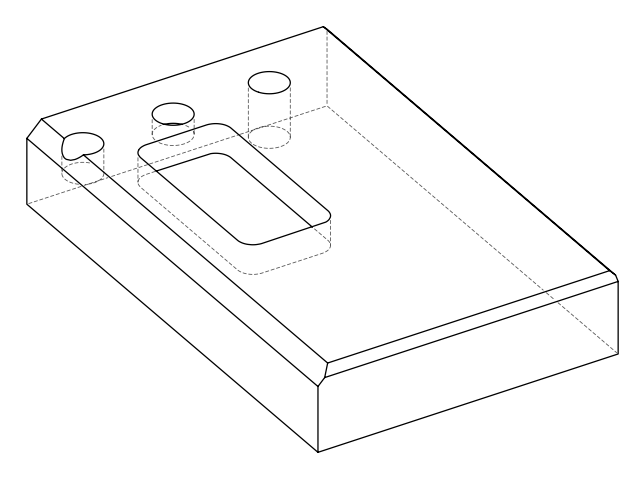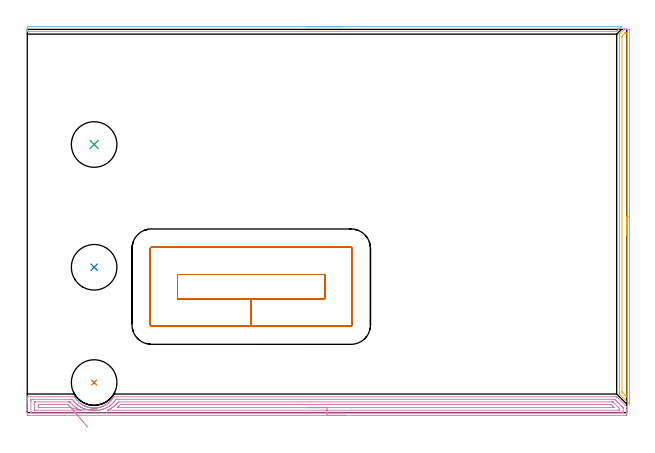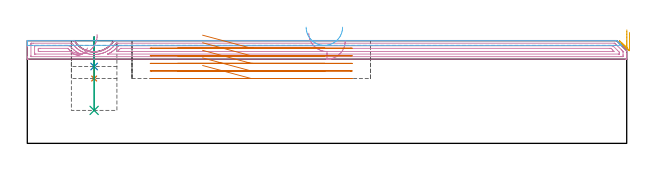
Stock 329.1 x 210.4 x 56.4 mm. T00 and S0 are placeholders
(PLAN: 7 operations, 2 tool changes, 22.8 min)
(1 INDEXABLE_INSERT_DRILL_BLIND_HOLE_FROM_SOLID | STEP1POCKET | UGT0302_004 | 0.09 min | 10202 mm3)
(2 INDEXABLE_INSERT_DRILL_BLIND_HOLE_FROM_SOLID_1 | STEP1POCKET_1 | UGT0302_004 | 0.07 min | 6965 mm3)
(3 INDEXABLE_INSERT_DRILL_BLIND_HOLE_FROM_SOLID_2 | STEP1POCKET_2 | UGT0302_004 | 0.16 min | 18787 mm3)
(4 AREA_MILL | FG_CHAMFER_SURFACE | UGT0205_001 | 10.64 min | 16883 mm3)
(5 AREA_MILL_1 | FG_CHAMFER_SURFACE_1 | UGT0205_001 | 3.44 min | 3056 mm3)
(6 AREA_MILL_2 | FG_CHAMFER_SURFACE_2 | UGT0205_001 | 2.76 min | 1096 mm3)
(7 MILL_RECTANGULAR_POCKET | POCKET_RECTANGULAR_STRAIGHT | UGT0201_104 | Follow Part, ap 5, ae 75% | 5.69 min | 170327 mm3)
(TOOL UGT0302_004 | Indexable Insert Drill 25mm | D25 PA180 FL50 Z2)
(TOOL UGT0205_001 | Chamfer Mill 20 x 3 x 45 deg. | D20 FL50 Z2)
(TOOL UGT0201_104 | End Mill 20 mm | D20 FL22 Z2)
(OP 1 INDEXABLE_INSERT_DRILL_BLIND_HOLE_FROM_SOLID)
G17 G21 G94 G90
T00 M6
G54
G17 G0 G90 X36.7 Y16.5 S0 M3
G43 Z66.4 H0
G94 G81 G98 Z35.6 F250. R58.4
G80
M5
M2
(OP 2 INDEXABLE_INSERT_DRILL_BLIND_HOLE_FROM_SOLID_1)
G17 G21 G94 G90
T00 M6
G54
G17 G0 G90 X36.7 Y79.8 S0 M3
G43 Z66.4 H0
G94 G81 G98 Z42.2 F250. R58.4
G80
M5
M2
(OP 3 INDEXABLE_INSERT_DRILL_BLIND_HOLE_FROM_SOLID_2)
G17 G21 G94 G90
T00 M6
G54
G17 G0 G90 X36.7 Y147.2 S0 M3
G43 Z66.4 H0
G94 G81 G98 Z18.1 F250. R58.4
G80
M5
M2
(OP 4 AREA_MILL)
G17 G21 G94 G90
T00 M6
G54
G17 G0 G90 X174.55 Y-1.5 S1061 M3
G43 Z66.4 H0
Z56.2
G94 G1 X174.512 Z55.328 F250.
X174.398 Z54.464
X174.209 Z53.612
X173.947 Z52.78
X173.613 Z51.974
X173.21 Z51.2
X172.741 Z50.464
X172.21 Z49.772
X171.621 Z49.129
X170.978 Z48.54
X170.286 Z48.008
X169.55 Z47.54
X168.776 Z47.137
X167.97 Z46.803
X167.138 Z46.541
X166.286 Z46.352
X165.422 Z46.238
X164.55 Z46.2
X0.711 Y-1.499 Z46.201
X0.618
X0.007 Y-1.492 Z46.206
X0.004 Y-1.485 Z46.212
X0.001 Y-0.871 Z46.827
X0. Y-0.252 Z47.445
Y5.388 Z53.083
Y6.833 Z54.53
Y7.177 Z54.872
Y7.863 Z55.563
Y8.217 Z55.917
X0.007 Y8.633 Z56.325
X0.01 Y8.698 Z56.388
X0.171 Y8.7 Z56.4
X25.632
X25.897 Y8.696 Z56.39
X25.998 Y8.551 Z56.25
X26.019 Y8.518 Z56.217
X26.215 Y8.208 Z55.907
X26.526 Y7.744 Z55.443
X26.604 Y7.635 Z55.331
X26.612 Y7.624 Z55.32
X26.729 Y7.471 Z55.17
X26.898 Y7.252 Z54.951
X26.96 Y7.177 Z54.876
X27.205 Y6.878 Z54.577
X27.497 Y6.548 Z54.247
X28.046 Y5.99 Z53.688
X28.39 Y5.67 Z53.368
X29.074 Y5.1 Z52.799
X29.206 Y5.002 Z52.7
X29.282 Y4.944 Z52.642
X29.726 Y4.637 Z52.335
X30.099 Y4.393 Z52.091
X30.175 Y4.343 Z52.041
X30.261 Y4.291 Z51.989
X30.392 Y4.213 Z51.909
X30.727 Y4.024 Z51.722
X30.967 Y3.898 Z51.598
X31.068 Y3.845 Z51.545
X31.439 Y3.671 Z51.367
X31.513 Y3.636 Z51.333
X31.593 Y3.6 Z51.298
X31.797 Y3.51 Z51.209
X31.886 Y3.472 Z51.169
X31.961 Y3.439 Z51.137
X32.136 Y3.367 Z51.067
X32.248 Y3.322 Z51.022
X32.55 Y3.213 Z50.912
X32.875 Y3.105 Z50.804
X33.226 Y3.002 Z50.698
X33.299 Y2.98 Z50.677
X33.587 Y2.904 Z50.601
X33.673 Y2.883 Z50.576
X33.747 Y2.863 Z50.557
X34.192 Y2.762 Z50.459
X34.64 Y2.678 Z50.376
X35.011 Y2.622 Z50.32
X35.086 Y2.611 Z50.309
X35.459 Y2.571 Z50.264
X35.532 Y2.562 Z50.257
X35.979 Y2.526 Z50.224
X36.362 Y2.511 Z50.209
X36.425 Y2.509 Z50.205
X36.603 Y2.513 Z50.196
X36.678 Y2.509 Z50.203
X36.983 Y2.51
X37.246 Y2.521 Z50.211
X37.318 Y2.523 Z50.214
X37.712 Y2.549 Z50.246
X37.765 Y2.553 Z50.249
X38.025 Y2.58 Z50.276
X38.131 Y2.59 Z50.289
X38.211 Y2.598 Z50.297
X38.658 Y2.661 Z50.36
X39.104 Y2.741 Z50.437
X39.551 Y2.836 Z50.536
X39.997 Y2.948 Z50.648
X40.373 Y3.059 Z50.758
X40.444 Y3.08 Z50.779
X40.506 Y3.101 Z50.799
X40.819 Y3.206 Z50.9
X40.89 Y3.228 Z50.925
X40.98 Y3.26 Z50.959
X41.094 Y3.302 Z51.001
X41.151 Y3.323 Z51.021
X41.266 Y3.373 Z51.068
X41.544 Y3.488 Z51.185
X41.713 Y3.558 Z51.255
X41.782 Y3.587 Z51.284
X42.231 Y3.796 Z51.496
X42.675 Y4.025 Z51.723
X42.871 Y4.136 Z51.834
X43.006 Y4.212 Z51.91
X43.568 Y4.562 Z52.26
X43.904 Y4.792 Z52.49
X43.952 Y4.825 Z52.524
X44.329 Y5.101 Z52.799
X44.461 Y5.205 Z52.904
X44.912 Y5.588 Z53.287
X45.36 Y5.989 Z53.688
X45.807 Y6.45 Z54.15
X45.882 Y6.532 Z54.231
X46.061 Y6.73 Z54.425
X46.18 Y6.858 Z54.557
X46.198 Y6.878 Z54.577
X46.247 Y6.935 Z54.634
X46.369 Y7.095 Z54.795
X46.431 Y7.177 Z54.873
X46.883 Y7.766 Z55.466
X47.14 Y8.131 Z55.831
X47.382 Y8.518 Z56.216
X47.401 Y8.546 Z56.244
X47.504 Y8.699 Z56.386
X47.966 Y8.7 Z56.4
X323.122
X323.595 Y8.698 Z56.388
X323.77 Y8.53 Z56.23
X323.779 Y8.521 Z56.221
X328.937 Y3.363 Z51.062
X329.077 Y3.22 Z50.918
X329.096 Y3.193 Z50.89
X329.099 Y3.153 Z50.851
X329.1 Y3.119 Z50.818
Y1.468 Z49.165
Y0.918 Z48.614
Y0.574 Z48.271
Y0.023 Z47.718
Y-0.595 Z47.1
X329.099 Y-0.871 Z46.825
X329.096 Y-1.485 Z46.211
X329.093 Y-1.491 Z46.205
X328.482 Y-1.5 Z46.2
X164.55
Y-0.086 Z47.614
X2.405 Y-0.085 Z47.615
X2.298 Y-0.084 Z47.616
X2.187 Y-0.08 Z47.62
X2.01 Y-0.071 Z47.629
X2.007 Y0.023 Z47.723
X2.001 Y0.427 Z48.127
X2. Y6.282 Z53.982
X2.001 Y6.687 Z54.387
X2.008 Y7.177 Z54.877
X2.01 Y7.271 Z54.971
X2.187 Y7.28 Z54.98
X2.298 Y7.284 Z54.984
X2.405 Y7.285 Z54.985
X3.189 Y7.286 Z54.986
X23.955 Y7.285 Z54.985
X24.173 Y7.283 Z54.983
X24.603 Y7.279 Z54.979
X24.686 Y7.177 Z54.877
X24.739 Y7.11 Z54.81
X25.392 Y6.282 Z53.982
X25.632 Y6.001 Z53.701
X26.213 Y5.388 Z53.088
X26.526 Y5.077 Z52.777
X26.828 Y4.797 Z52.497
X27.182 Y4.494 Z52.194
X27.419 Y4.297 Z51.997
X27.598 Y4.156 Z51.856
X28.198 Y3.715 Z51.415
X28.365 Y3.6 Z51.3
X28.881 Y3.273 Z50.973
X29.206 Y3.078 Z50.778
X29.351 Y2.996 Z50.696
X29.894 Y2.706 Z50.406
X30.099 Y2.604 Z50.304
X30.293 Y2.512 Z50.212
X30.992 Y2.208 Z49.908
X31.157 Y2.142 Z49.842
X31.85 Y1.883 Z49.583
X31.886 Y1.87 Z49.57
X32.069 Y1.812 Z49.512
X32.779 Y1.613 Z49.313
X33.049 Y1.542 Z49.242
X33.673 Y1.402 Z49.102
X34.175 Y1.308 Z49.008
X34.566 Y1.25 Z48.95
X35.206 Y1.171 Z48.871
X35.459 Y1.149 Z48.849
X36.163 Y1.108 Z48.808
X36.353 Y1.101 Z48.801
X37.07 Y1.094 Z48.794
X37.08
X37.246 Y1.103 Z48.803
X37.911 Y1.147 Z48.847
X38.139 Y1.165 Z48.865
X38.27 Y1.178 Z48.878
X38.864 Y1.254 Z48.954
X39.033 Y1.279 Z48.979
X39.487 Y1.357 Z49.057
X39.926 Y1.445 Z49.145
X40.226 Y1.512 Z49.212
X40.819 Y1.664 Z49.364
X40.935 Y1.696 Z49.396
X41.325 Y1.812 Z49.512
X41.658 Y1.921 Z49.621
X41.713 Y1.941 Z49.641
X42.265 Y2.153 Z49.853
X42.606 Y2.295 Z49.995
X42.893 Y2.418 Z50.118
X43.499 Y2.7 Z50.4
X43.512 Y2.706 Z50.406
X44.082 Y3.017 Z50.717
X44.393 Y3.199 Z50.899
X44.641 Y3.352 Z51.052
X45.032 Y3.6 Z51.3
X45.184 Y3.702 Z51.402
X45.286 Y3.773 Z51.473
X45.701 Y4.079 Z51.779
X46.18 Y4.455 Z52.155
X46.201 Y4.473 Z52.173
X46.226 Y4.494 Z52.194
X46.673 Y4.894 Z52.594
X47.073 Y5.258 Z52.958
X47.138 Y5.323 Z53.023
X47.201 Y5.388 Z53.088
X47.57 Y5.785 Z53.485
X47.966 Y6.215 Z53.915
X47.997 Y6.252 Z53.952
X48.021 Y6.282 Z53.982
X48.701 Y7.177 Z54.877
X48.772 Y7.265 Z54.965
X48.785 Y7.278 Z54.978
X48.806 Y7.281 Z54.981
X48.86 Y7.283 Z54.983
X49.644 Y7.286 Z54.986
X49.753
X322.228 Y7.285 Z54.985
X322.337 Y7.283 Z54.983
X322.55 Y7.279 Z54.979
X322.662 Y7.177 Z54.877
X323.122 Y6.727 Z54.427
X323.568 Y6.282 Z53.982
X324.015 Y5.836 Z53.536
X326.251 Y3.6 Z51.3
X326.695 Y3.155 Z50.855
X326.917 Y2.93 Z50.63
X327.027 Y2.816 Z50.516
X327.079 Y2.76 Z50.46
X327.09 Y2.706 Z50.406
X327.097 Y2.303 Z50.003
X327.1 Y0.918 Z48.618
X327.099 Y0.513 Z48.213
X327.092 Y0.023 Z47.723
X327.09 Y-0.071 Z47.629
X326.913 Y-0.08 Z47.62
X326.802 Y-0.084 Z47.616
X326.695 Y-0.085 Z47.615
X325.911 Y-0.086 Z47.614
X164.55
Y1.328 Z49.028
X44.393 Y1.329 Z49.029
X44.349 Y1.33 Z49.03
X44.268 Y1.333 Z49.033
X44.24 Y1.335 Z49.035
X44.253 Y1.345 Z49.045
X44.295 Y1.37 Z49.07
X45.157 Y1.812 Z49.512
X45.241 Y1.857 Z49.557
X45.286 Y1.882 Z49.582
X45.8 Y2.191 Z49.891
X46.18 Y2.426 Z50.126
X46.349 Y2.537 Z50.237
X46.6 Y2.706 Z50.406
X46.877 Y2.902 Z50.602
X47.073 Y3.045 Z50.745
X47.383 Y3.289 Z50.989
X47.77 Y3.6 Z51.3
X47.877 Y3.689 Z51.389
X47.966 Y3.767 Z51.467
X48.347 Y4.114 Z51.814
X48.757 Y4.494 Z52.194
X48.809 Y4.545 Z52.245
X48.86 Y4.597 Z52.297
X49.241 Y5.007 Z52.707
X49.591 Y5.388 Z53.088
X49.667 Y5.474 Z53.174
X49.753 Y5.576 Z53.276
X49.975 Y5.85 Z53.55
X49.99 Y5.865 Z53.565
X50.011 Y5.867 Z53.567
X50.061 Y5.87 Z53.57
X50.164 Y5.871 Z53.571
X320.852
X321.335 Y5.869 Z53.569
X321.495 Y5.866 Z53.566
X321.519 Y5.865 Z53.565
X321.54 Y5.85 Z53.55
X321.586 Y5.81 Z53.51
X321.672 Y5.727 Z53.427
X324.015 Y3.386 Z51.086
X324.694 Y2.706 Z50.406
X324.908 Y2.489 Z50.189
X325.069 Y2.32 Z50.02
X325.09 Y2.003 Z49.703
X325.095 Y1.812 Z49.512
X325.097 Y1.623 Z49.323
X325.09 Y1.429 Z49.129
X325.08 Y1.335 Z49.035
X325.029 Y1.333 Z49.033
X324.908 Y1.331 Z49.031
X324.497 Y1.329 Z49.029
X164.55 Y1.328 Z49.028
Y2.743 Z50.443
X49.716
X49.41 Y2.748 Z50.448
X49.387 Y2.75 Z50.45
X49.39 Y2.755 Z50.455
X49.407 Y2.774 Z50.474
X49.753 Y3.083 Z50.783
X50.021 Y3.332 Z51.032
X50.305 Y3.6 Z51.3
X50.477 Y3.77 Z51.47
X50.646 Y3.942 Z51.642
X51.123 Y4.439 Z52.139
X51.54 Y4.455 Z52.155
X51.577 Y4.456 Z52.156
X77.475 Y4.457 Z52.157
X319.585
X320.442 Y4.451 Z52.151
X320.485 Y4.45 Z52.15
X321.335 Y3.616 Z51.316
X321.351 Y3.6 Z51.3
X322.184 Y2.75 Z50.45
X321.335 Y2.743 Z50.443
X321.298
X164.55
X163.678 Z50.481
X162.813 Z50.595
X161.962 Z50.783
X161.13 Z51.046
X160.324 Z51.38
X159.55 Z51.782
X158.814 Z52.251
X158.122 Z52.782
X157.479 Z53.372
X156.89 Z54.015
X156.358 Z54.707
X155.89 Z55.443
X155.487 Z56.216
X155.153 Z57.022
X154.891 Z57.854
X154.702 Z58.706
X154.588 Z59.571
X154.55 Z60.443
G0 Z66.4
X38.307 Y2.064
Z59.796
G1 X38.338 Y2.067 Z58.924
X38.293 Y2.063 Z58.053
X38.173 Y2.054 Z57.189
X37.978 Y2.038 Z56.339
X37.71 Y2.017 Z55.509
X37.371 Y1.99 Z54.705
X36.964 Y1.957 Z53.935
X36.491 Y1.919 Z53.203
X35.956 Y1.876 Z52.515
X35.364 Y1.829 Z51.876
X34.718 Y1.777 Z51.292
X34.024 Y1.722 Z50.766
X33.287 Y1.663 Z50.303
X32.512 Y1.601 Z49.906
X31.706 Y1.537 Z49.579
X30.875 Y1.47 Z49.323
X30.025 Y1.402 Z49.141
X29.162 Y1.333 Z49.033
X29.15 Y1.332 Z49.032
X29.038 Y1.33 Z49.03
X28.91 Y1.329 Z49.029
X28.795 Y1.328 Z49.028
X4.674 Y1.329 Z49.029
X4.192 Y1.331 Z49.031
X4.032 Y1.334 Z49.034
X4.012 Y1.335 Z49.035
X4.008 Y1.39 Z49.09
X4.003 Y1.492 Z49.192
X4.001 Y1.62 Z49.32
X4. Y1.812 Z49.512
X4.001 Y5.388 Z53.088
X4.002 Y5.578 Z53.278
X4.01 Y5.771 Z53.471
X4.02 Y5.865 Z53.565
X4.071 Y5.867 Z53.567
X4.192 Y5.869 Z53.569
X4.603 Y5.871 Z53.571
X22.47
X22.952 Y5.87 Z53.57
X23.368 Y5.867 Z53.567
X23.409 Y5.865 Z53.565
X23.477 Y5.79 Z53.49
X23.499 Y5.765 Z53.465
X23.613 Y5.621 Z53.321
X23.81 Y5.388 Z53.088
X23.846 Y5.347 Z53.047
X24.653 Y4.494 Z52.194
X24.739 Y4.406 Z52.106
X25.155 Y4.016 Z51.716
X25.627 Y3.6 Z51.3
X25.658 Y3.575 Z51.275
X26.526 Y2.91 Z50.61
X26.81 Y2.706 Z50.406
X27.419 Y2.302 Z50.002
X27.723 Y2.114 Z49.814
X28.243 Y1.812 Z49.512
X28.312 Y1.773 Z49.473
X28.396 Y1.728 Z49.428
X29.002 Y1.419 Z49.119
X29.162 Y1.333 Z49.033
X24.013 Y2.751 Z50.451
X23.808 Y2.743 Z50.443
X6.835
X6.024 Y2.75 Z50.45
X6.001 Y3.578 Z51.278
Y3.6 Z51.3
X6.022 Y4.45 Z52.15
X6.872 Y4.457 Z52.157
X6.909
X22.096
X22.202 Y4.453 Z52.153
X22.252 Y4.45 Z52.15
X22.298 Y4.423 Z52.123
X22.952 Y3.745 Z51.445
X23.1 Y3.6 Z51.3
X23.458 Y3.261 Z50.961
X23.846 Y2.908 Z50.608
X23.957 Y2.809 Z50.509
X23.981 Y2.787 Z50.487
X24.001 Y2.765 Z50.465
X24.013 Y2.751 Z50.451
X24.477 Y2.205 Z49.953
X24.966 Y1.628 Z49.519
X25.478 Y1.024 Z49.152
X26.009 Y0.398 Z48.857
X26.555 Y-0.245 Z48.633
X27.111 Y-0.9 Z48.484
X27.674 Y-1.563 Z48.411
X28.238 Y-2.228 Z48.414
X28.8 Y-2.891 Z48.492
X29.356 Y-3.546 Z48.646
X29.9 Y-4.188 Z48.875
X30.43 Y-4.812 Z49.176
X30.941 Y-5.414 Z49.547
X31.429 Y-5.989 Z49.985
X31.89 Y-6.533 Z50.488
X32.322 Y-7.041 Z51.051
X32.719 Y-7.51 Z51.669
X33.081 Y-7.936 Z52.339
G0 Z66.4
M5
M2
(OP 5 AREA_MILL_1)
G17 G21 G94 G90
T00 M6
G54
G17 G0 G90 X330.6 Y117.55 S1061 M3
G43 Z66.4 H0
Z60.9
G94 G1 Y117.512 Z60.028 F250.
Y117.398 Z59.164
Y117.209 Z58.312
Y116.947 Z57.48
Y116.613 Z56.674
Y116.21 Z55.9
Y115.742 Z55.164
Y115.21 Z54.472
Y114.621 Z53.829
Y113.978 Z53.24
Y113.286 Z52.708
Y112.55 Z52.24
Y111.776 Z51.837
Y110.97 Z51.503
Y110.138 Z51.241
Y109.287 Z51.052
Y108.422 Z50.938
Y107.55 Z50.9
X330.599 Y4.821 Z50.901
X330.591 Y4.713 Z50.905
X330.512 Y4.788 Z50.986
X325.147 Y10.154 Z56.353
X325.107 Y10.199 Z56.393
X325.1 Y10.669 Z56.4
Y207.109
X325.103 Y207.795 Z56.388
X325.176 Y207.878 Z56.32
X327.534 Y210.235 Z53.964
X327.575 Y210.277 Z53.921
X327.656 Y210.36 Z53.835
X327.697 Y210.39 Z53.793
X327.734 Y210.399 Z53.756
X327.915 Y210.4 Z53.58
X328.121 Z53.378
X328.523 Z52.976
X329.181 Z52.314
X330.397 Z51.1
X330.591 Y210.398 Z50.905
X330.6 Y209.967 Z50.9
Y107.55
X329.186 Z52.314
Y8.884
X329.181 Y8.581 Z52.319
X328.87 Y8.884 Z52.63
X328.294 Y9.457 Z53.206
X327.973 Y9.776 Z53.527
X327.406 Y10.344 Z54.094
X327.082 Y10.669 Z54.418
X326.519 Y11.242 Z54.981
X326.514 Y11.567 Z54.986
Y206.216
X326.519 Y206.758 Z54.981
X326.691 Y206.936 Z54.809
X326.86 Y207.109 Z54.64
X327.752 Y208.002 Z53.748
X328.026 Y208.272 Z53.474
X328.116 Y208.358 Z53.384
X328.149 Y208.387 Z53.351
X328.195 Y208.391 Z53.305
X328.294 Y208.395 Z53.206
X328.789 Y208.397 Z52.711
X329.181 Y208.39 Z52.319
X329.186 Y207.997 Z52.314
Y107.55
Y106.678 Z52.352
Y105.814 Z52.466
Y104.962 Z52.655
Y104.13 Z52.917
Y103.324 Z53.251
Y102.55 Z53.654
Y101.814 Z54.123
Y101.122 Z54.654
Y100.479 Z55.243
Y99.89 Z55.886
Y99.359 Z56.579
Y98.89 Z57.314
Y98.487 Z58.088
Y98.153 Z58.894
Y97.891 Z59.726
Y97.702 Z60.578
Y97.588 Z61.443
Y97.55 Z62.314
G0 Z66.4
M5
M2
(OP 6 AREA_MILL_2)
G17 G21 G94 G90
T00 M6
G54
G17 G0 G90 X153.1 Y211.9 S1061 M3
G43 Z66.4 H0
Z63.8
G94 G1 X153.138 Z62.928 F250.
X153.252 Z62.064
X153.441 Z61.212
X153.703 Z60.38
X154.037 Z59.574
X154.44 Z58.8
X154.908 Z58.064
X155.44 Z57.372
X156.029 Z56.729
X156.672 Z56.14
X157.364 Z55.608
X158.1 Z55.14
X158.874 Z54.737
X159.68 Z54.403
X160.512 Z54.141
X161.363 Z53.952
X162.228 Z53.838
X163.1 Z53.8
X326.185
X326.187 Y211.896 Z53.803
X326.185 Y211.886 Z53.813
X325.78 Y211.479 Z54.218
X325.59 Y211.289 Z54.41
X325.475 Y211.175 Z54.525
X325.341 Y211.04 Z54.657
X325.292 Y210.991 Z54.707
X324.633 Y210.333 Z55.367
X324.462 Y210.16 Z55.536
X323.804 Y209.504 Z56.196
X323.595 Y209.302 Z56.388
X322.912 Y209.3 Z56.4
X0.164
X0.01 Y209.306 Z56.393
X0. Y209.609 Z56.09
Y209.954 Z55.745
Y210.6 Z55.095
Y211.802 Z53.895
X0.003 Y211.891 Z53.805
X0.378 Y211.9 Z53.8
X163.1
X163.972 Z53.838
X164.836 Z53.952
X165.688 Z54.141
X166.52 Z54.403
X167.326 Z54.737
X168.1 Z55.14
X168.836 Z55.608
X169.528 Z56.14
X170.171 Z56.729
X170.76 Z57.372
X171.291 Z58.064
X171.76 Z58.8
X172.163 Z59.574
X172.497 Z60.38
X172.759 Z61.212
X172.948 Z62.064
X173.062 Z62.928
X173.1 Z63.8
G0 Z66.4
M5
M2
(OP 7 MILL_RECTANGULAR_POCKET)
G17 G21 G94 G90
T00 M6
G54
G17 G0 G90 X96.229 Y62.5 S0 M3
G43 Z66.4 H0
Z59.4
G94 G1 X122.95 Z52.24 F250.
X163.4 F500.
Y75.8
X82.5
Y62.5
X122.95
Y47.5
X177.7
G3 X178.4 Y48.2 R0.7
G1 Y90.1
G3 X177.7 Y90.8 R0.7
G1 X68.2
G3 X67.5 Y90.1 R0.7
G1 Y48.2
G3 X68.2 Y47.5 R0.7
G1 X122.95
X123.95
G0 X96.229 Y62.5 Z55.24
G1 X122.95 Z48.08 F250.
X163.4 F500.
Y75.8
X82.5
Y62.5
X122.95
Y47.5
X177.7
G3 X178.4 Y48.2 R0.7
G1 Y90.1
G3 X177.7 Y90.8 R0.7
G1 X68.2
G3 X67.5 Y90.1 R0.7
G1 Y48.2
G3 X68.2 Y47.5 R0.7
G1 X122.95
X123.95
G0 X96.229 Y62.5 Z51.08
G1 X122.95 Z43.92 F250.
X163.4 F500.
Y75.8
X82.5
Y62.5
X122.95
Y47.5
X177.7
G3 X178.4 Y48.2 R0.7
G1 Y90.1
G3 X177.7 Y90.8 R0.7
G1 X68.2
G3 X67.5 Y90.1 R0.7
G1 Y48.2
G3 X68.2 Y47.5 R0.7
G1 X122.95
X123.95
G0 X96.229 Y62.5 Z46.92
G1 X122.95 Z39.76 F250.
X163.4 F500.
Y75.8
X82.5
Y62.5
X122.95
Y47.5
X177.7
G3 X178.4 Y48.2 R0.7
G1 Y90.1
G3 X177.7 Y90.8 R0.7
G1 X68.2
G3 X67.5 Y90.1 R0.7
G1 Y48.2
G3 X68.2 Y47.5 R0.7
G1 X122.95
X123.95
G0 X96.229 Y62.5 Z42.76
G1 X122.95 Z35.6 F250.
X163.4 F500.
Y75.8
X82.5
Y62.5
X122.95
Y47.5
X177.7
G3 X178.4 Y48.2 R0.7
G1 Y90.1
G3 X177.7 Y90.8 R0.7
G1 X68.2
G3 X67.5 Y90.1 R0.7
G1 Y48.2
G3 X68.2 Y47.5 R0.7
G1 X122.95
X123.95
G0 Z66.4
M5
M2
